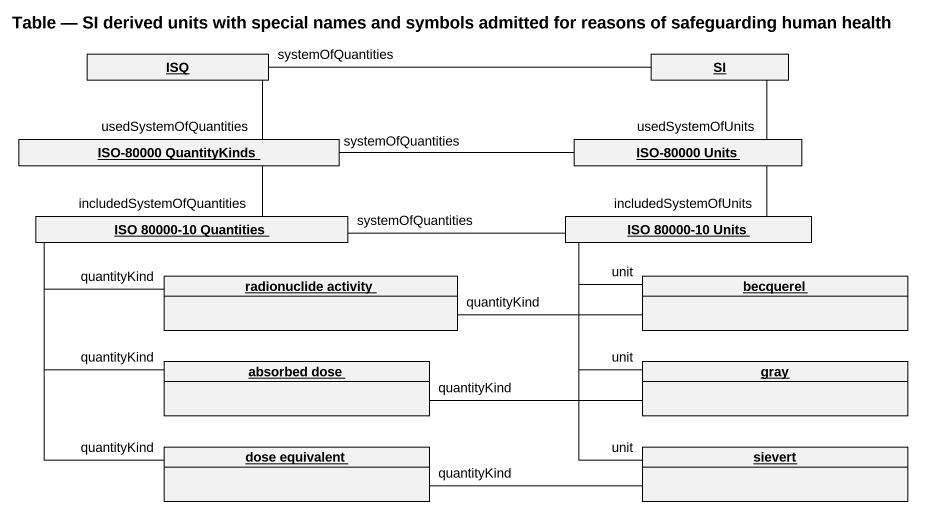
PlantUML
@startuml
title Table — SI derived units with special names and symbols admitted for reasons of safeguarding human health
hide circle
hide empty members
object ISQ
object SI
object "ISO-80000 QuantityKinds" as ISO_80000_QuantityKinds
object "ISO-80000 Units" as ISO_80000_Units
object "ISO 80000-10 Quantities" as ISO_80000_10_Quantities
object "ISO 80000-10 Units" as ISO_80000_10_Units
object "radionuclide activity" as radionuclide_activity
object becquerel
object "absorbed dose" as absorbed_dose
object gray
object "dose equivalent" as dose_equivalent
object sievert
ISQ -right- SI : systemOfQuantities
ISO_80000_QuantityKinds -up- ISQ : usedSystemOfQuantities
ISO_80000_QuantityKinds -right- ISO_80000_Units : systemOfQuantities
ISO_80000_Units -up- SI : usedSystemOfUnits
ISO_80000_10_Quantities -up- ISO_80000_QuantityKinds : includedSystemOfQuantities
ISO_80000_10_Quantities -right- ISO_80000_10_Units : systemOfQuantities
ISO_80000_10_Units -up- ISO_80000_Units : includedSystemOfUnits
radionuclide_activity -up- ISO_80000_10_Quantities : quantityKind
becquerel -up- ISO_80000_10_Units : unit
becquerel -left- radionuclide_activity : quantityKind
absorbed_dose -up- ISO_80000_10_Quantities : quantityKind
gray -up- ISO_80000_10_Units : unit
gray -left- absorbed_dose : quantityKind
dose_equivalent -up- ISO_80000_10_Quantities : quantityKind
sievert -up- ISO_80000_10_Units : unit
sievert -left- dose_equivalent : quantityKind
@enduml
